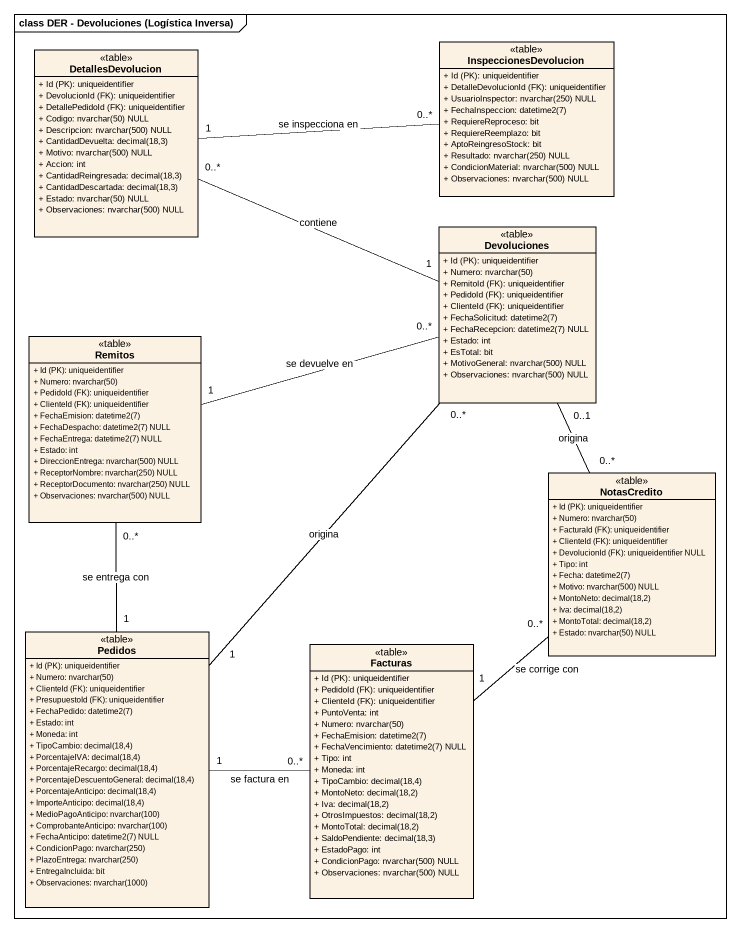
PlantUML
@startuml
mainframe class DER - Devoluciones (Logística Inversa)
hide circle
hide empty members
skinparam classAttributeIconSize 0
class DetallesDevolucion <<table>> {
  {field} + Id (PK): uniqueidentifier
  {field} + DevolucionId (FK): uniqueidentifier
  {field} + DetallePedidoId (FK): uniqueidentifier
  {field} + Codigo: nvarchar(50) NULL
  {field} + Descripcion: nvarchar(500) NULL
  {field} + CantidadDevuelta: decimal(18,3)
  {field} + Motivo: nvarchar(500) NULL
  + Accion: int
  {field} + CantidadReingresada: decimal(18,3)
  {field} + CantidadDescartada: decimal(18,3)
  {field} + Estado: nvarchar(50) NULL
  {field} + Observaciones: nvarchar(500) NULL
}
class InspeccionesDevolucion <<table>> {
  {field} + Id (PK): uniqueidentifier
  {field} + DetalleDevolucionId (FK): uniqueidentifier
  {field} + UsuarioInspector: nvarchar(250) NULL
  {field} + FechaInspeccion: datetime2(7)
  + RequiereReproceso: bit
  + RequiereReemplazo: bit
  + AptoReingresoStock: bit
  {field} + Resultado: nvarchar(250) NULL
  {field} + CondicionMaterial: nvarchar(500) NULL
  {field} + Observaciones: nvarchar(500) NULL
}
class Devoluciones <<table>> {
  {field} + Id (PK): uniqueidentifier
  {field} + Numero: nvarchar(50)
  {field} + RemitoId (FK): uniqueidentifier
  {field} + PedidoId (FK): uniqueidentifier
  {field} + ClienteId (FK): uniqueidentifier
  {field} + FechaSolicitud: datetime2(7)
  {field} + FechaRecepcion: datetime2(7) NULL
  + Estado: int
  + EsTotal: bit
  {field} + MotivoGeneral: nvarchar(500) NULL
  {field} + Observaciones: nvarchar(500) NULL
}
class Remitos <<table>> {
  {field} + Id (PK): uniqueidentifier
  {field} + Numero: nvarchar(50)
  {field} + PedidoId (FK): uniqueidentifier
  {field} + ClienteId (FK): uniqueidentifier
  {field} + FechaEmision: datetime2(7)
  {field} + FechaDespacho: datetime2(7) NULL
  {field} + FechaEntrega: datetime2(7) NULL
  + Estado: int
  {field} + DireccionEntrega: nvarchar(500) NULL
  {field} + ReceptorNombre: nvarchar(250) NULL
  {field} + ReceptorDocumento: nvarchar(250) NULL
  {field} + Observaciones: nvarchar(500) NULL
}
class NotasCredito <<table>> {
  {field} + Id (PK): uniqueidentifier
  {field} + Numero: nvarchar(50)
  {field} + FacturaId (FK): uniqueidentifier
  {field} + ClienteId (FK): uniqueidentifier
  {field} + DevolucionId (FK): uniqueidentifier NULL
  + Tipo: int
  {field} + Fecha: datetime2(7)
  {field} + Motivo: nvarchar(500) NULL
  {field} + MontoNeto: decimal(18,2)
  {field} + Iva: decimal(18,2)
  {field} + MontoTotal: decimal(18,2)
  {field} + Estado: nvarchar(50) NULL
}
class Pedidos <<table>> {
  {field} + Id (PK): uniqueidentifier
  {field} + Numero: nvarchar(50)
  {field} + ClienteId (FK): uniqueidentifier
  {field} + PresupuestoId (FK): uniqueidentifier
  {field} + FechaPedido: datetime2(7)
  + Estado: int
  + Moneda: int
  {field} + TipoCambio: decimal(18,4)
  {field} + PorcentajeIVA: decimal(18,4)
  {field} + PorcentajeRecargo: decimal(18,4)
  {field} + PorcentajeDescuentoGeneral: decimal(18,4)
  {field} + PorcentajeAnticipo: decimal(18,4)
  {field} + ImporteAnticipo: decimal(18,4)
  {field} + MedioPagoAnticipo: nvarchar(100)
  {field} + ComprobanteAnticipo: nvarchar(100)
  {field} + FechaAnticipo: datetime2(7) NULL
  {field} + CondicionPago: nvarchar(250)
  {field} + PlazoEntrega: nvarchar(250)
  + EntregaIncluida: bit
  {field} + Observaciones: nvarchar(1000)
}
class Facturas <<table>> {
  {field} + Id (PK): uniqueidentifier
  {field} + PedidoId (FK): uniqueidentifier
  {field} + ClienteId (FK): uniqueidentifier
  + PuntoVenta: int
  {field} + Numero: nvarchar(50)
  {field} + FechaEmision: datetime2(7)
  {field} + FechaVencimiento: datetime2(7) NULL
  + Tipo: int
  + Moneda: int
  {field} + TipoCambio: decimal(18,4)
  {field} + MontoNeto: decimal(18,2)
  {field} + Iva: decimal(18,2)
  {field} + OtrosImpuestos: decimal(18,2)
  {field} + MontoTotal: decimal(18,2)
  {field} + SaldoPendiente: decimal(18,3)
  + EstadoPago: int
  {field} + CondicionPago: nvarchar(500) NULL
  {field} + Observaciones: nvarchar(500) NULL
}
DetallesDevolucion "0..*" -right- "1" Devoluciones : contiene
InspeccionesDevolucion "0..*" -left- "1" DetallesDevolucion : se inspecciona en
Devoluciones "0..*" -left- "1" Remitos : se devuelve en
Devoluciones "0..*" -- "1" Pedidos : origina
Remitos "0..*" -- "1" Pedidos : se entrega con
NotasCredito "0..*" -up- "0..1" Devoluciones : origina
NotasCredito "0..*" -- "1" Facturas : se corrige con
Facturas "0..*" -left- "1" Pedidos : se factura en
@enduml
